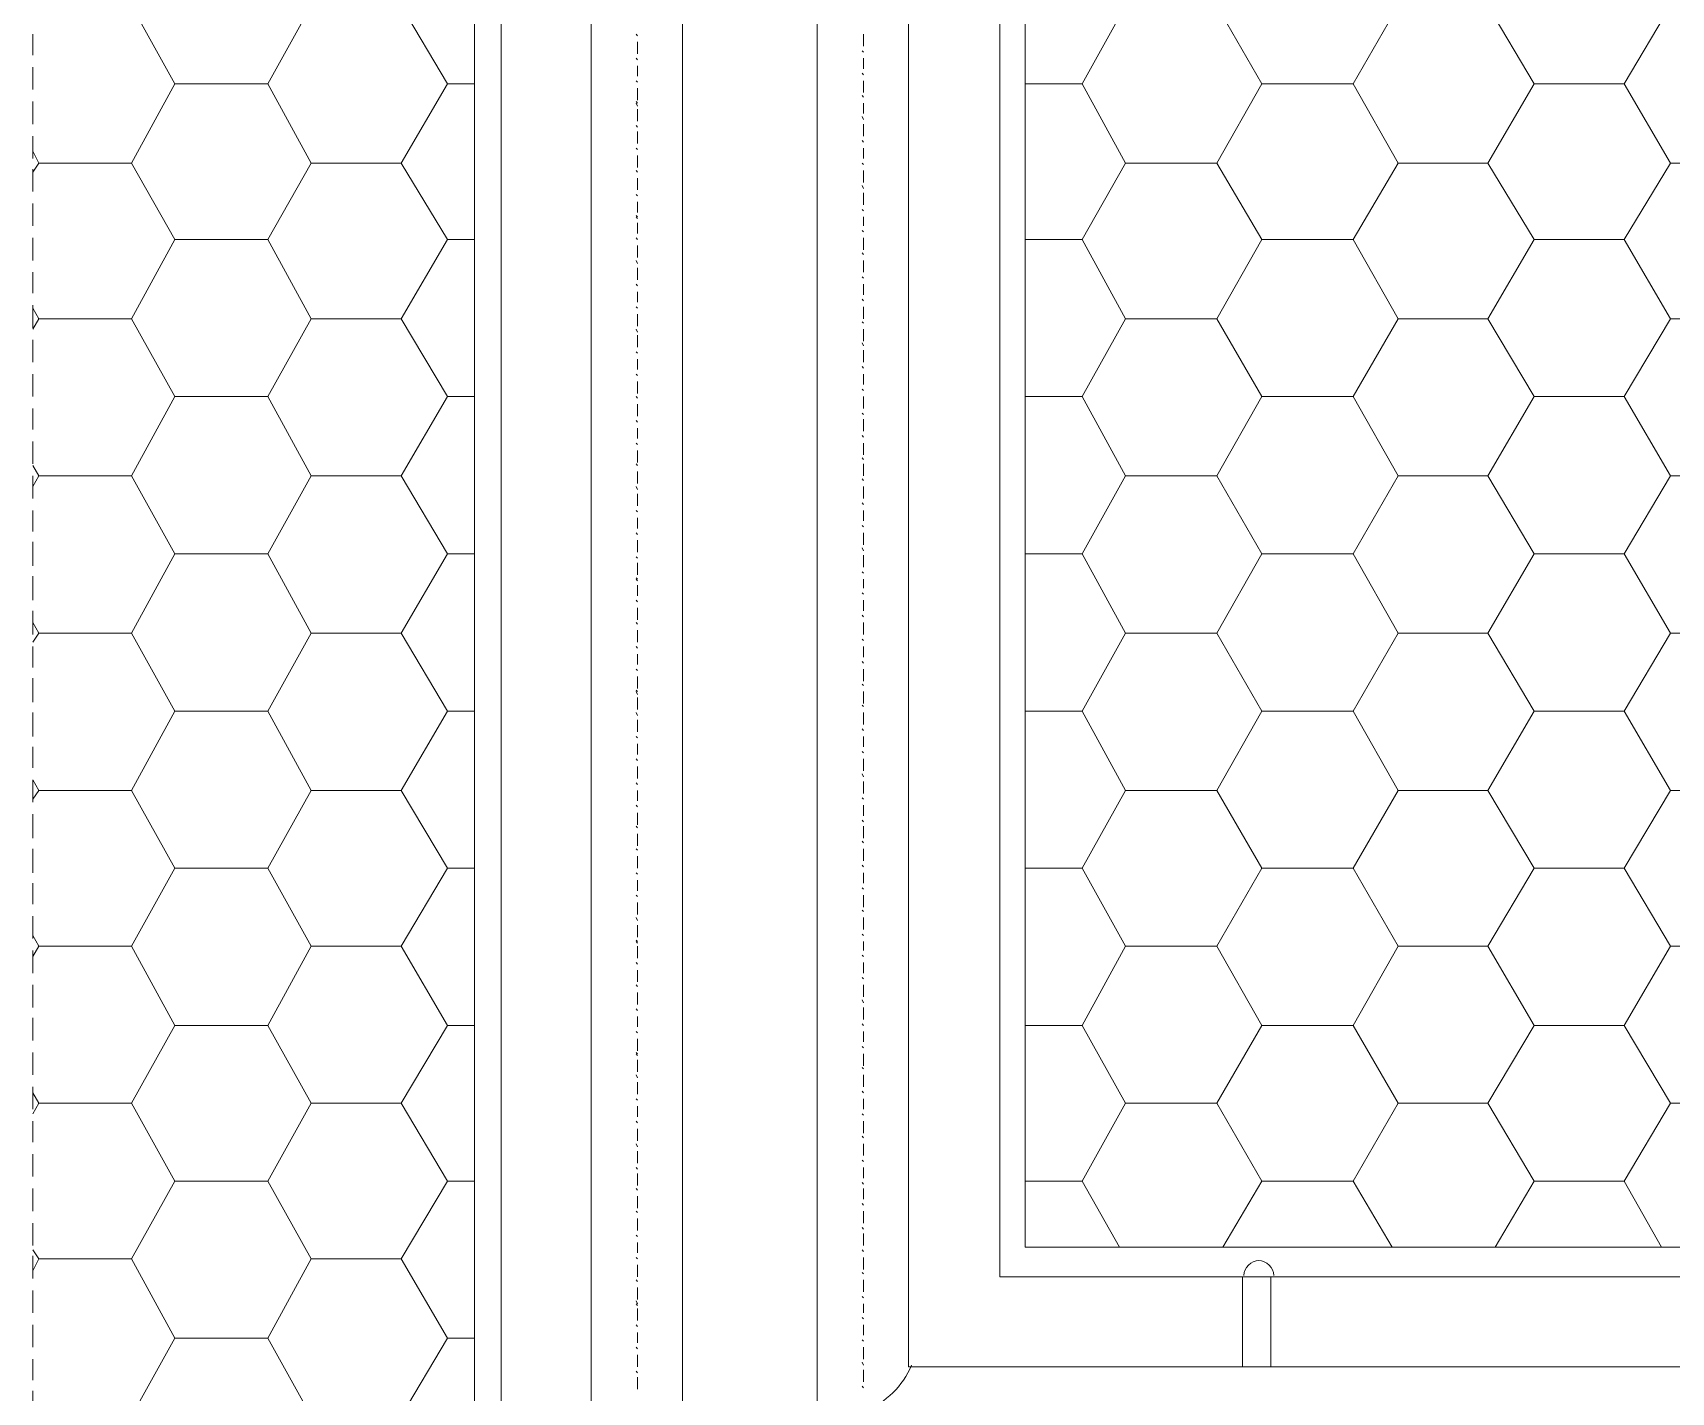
# Model space of a CAD drawing. Header units: millimetres. Extents: x 2928 to 3112, y 1220 to 1280.
# Drawn here: x 3051.756 to 3053.566, y 1265.176 to 1266.678 of the extents above; entities that cross this region are included whole.
import ezdxf

# ---------------------------------------------------------------- set-up
doc = ezdxf.new("R2010")
doc.units = ezdxf.units.MM

msp = doc.modelspace()

# ---------------------------------------------------------------- linework, layer by layer
at = {"color": 7, "linetype": 'Continuous', "lineweight": 5, "true_color": 0x000007}
for points in [[(3052.37253, 1264.15367), (3052.37253, 1268.05543), (3051.75559, 1268.05543)], [(3052.37253, 1264.15367), (3052.37253, 1268.05543), (3052.37253, 1268.05543)], [(3052.47342, 1264.15367), (3052.47342, 1268.05543), (3052.47342, 1268.05543)], [(3052.47342, 1263.95519), (3052.47342, 1268.05543), (3052.47342, 1268.05543)], [(3052.62228, 1263.23902), (3052.62228, 1268.05543), (3052.62228, 1268.05543)], [(3051.75559, 1267.95454), (3052.27329, 1267.95454), (3052.27329, 1264.25291), (3051.75559, 1264.25291)], [(3051.75559, 1267.92476), (3052.24352, 1267.92476), (3052.24352, 1264.28599), (3051.75559, 1264.28599)], [(3052.72318, 1265.20395), (3052.72318, 1267.90492), (3052.72318, 1267.90492)], [(3053.09202, 1265.20395), (3053.09202, 1265.30319), (3053.09202, 1265.30319)], [(3053.12344, 1265.30319), (3053.12344, 1265.20395), (3053.09202, 1265.20395)], [(3052.72318, 1265.20395), (3055.25378, 1265.20395), (3055.25378, 1265.20395)]]:
    msp.add_lwpolyline(points, dxfattribs=at)
for points in [[(3052.82407, 1267.80568), (3055.15454, 1267.80568), (3055.15454, 1265.30319), (3052.82407, 1265.30319)], [(3055.12477, 1265.33627), (3052.85219, 1265.33627), (3052.85219, 1267.77425), (3055.12477, 1267.77425)]]:
    msp.add_lwpolyline(points, close=True, dxfattribs=at)
at = {"color": 9, "linetype": 'Continuous', "lineweight": 13, "true_color": 0xbababa}
for points in [[(3051.91272, 1266.62142), (3051.86476, 1266.70743), (3051.86476, 1266.70743)], [(3052.01527, 1266.62142), (3052.06324, 1266.70743), (3052.06324, 1266.70743)], [(3052.21375, 1266.62142), (3052.16248, 1266.70743), (3052.16248, 1266.70743)], [(3052.91504, 1266.62142), (3052.96301, 1266.70743), (3052.96301, 1266.70743)], [(3053.11352, 1266.62142), (3053.0639, 1266.70743), (3053.0639, 1266.70743)], [(3053.21441, 1266.62142), (3053.26403, 1266.70743), (3053.26403, 1266.70743)], [(3053.41454, 1266.62142), (3053.36327, 1266.70743), (3053.36327, 1266.70743)], [(3053.51378, 1266.62142), (3053.56506, 1266.70743), (3053.56506, 1266.70743)], [(3051.86476, 1266.53376), (3051.91272, 1266.62142), (3051.91272, 1266.62142)], [(3051.91272, 1266.62142), (3052.01527, 1266.62142), (3052.01527, 1266.62142)], [(3052.06324, 1266.53376), (3052.01527, 1266.62142), (3052.01527, 1266.62142)], [(3052.16248, 1266.53376), (3052.21375, 1266.62142), (3052.21375, 1266.62142)], [(3052.21375, 1266.62142), (3052.24352, 1266.62142), (3052.24352, 1266.62142)], [(3052.85219, 1266.62142), (3052.91504, 1266.62142), (3052.91504, 1266.62142)], [(3052.96301, 1266.53376), (3052.91504, 1266.62142), (3052.91504, 1266.62142)], [(3053.0639, 1266.53376), (3053.11352, 1266.62142), (3053.11352, 1266.62142)], [(3053.11352, 1266.62142), (3053.21441, 1266.62142), (3053.21441, 1266.62142)], [(3053.26403, 1266.53376), (3053.21441, 1266.62142), (3053.21441, 1266.62142)], [(3053.36327, 1266.53376), (3053.41454, 1266.62142), (3053.41454, 1266.62142)], [(3053.41454, 1266.62142), (3053.51378, 1266.62142), (3053.51378, 1266.62142)], [(3053.56506, 1266.53376), (3053.51378, 1266.62142), (3053.51378, 1266.62142)], [(3051.76221, 1266.53376), (3051.75559, 1266.54699), (3051.75559, 1266.54699)], [(3051.75559, 1266.52384), (3051.76221, 1266.53376), (3051.76221, 1266.53376)], [(3051.76221, 1266.53376), (3051.86476, 1266.53376), (3051.86476, 1266.53376)], [(3051.91272, 1266.44941), (3051.86476, 1266.53376), (3051.86476, 1266.53376)], [(3052.01527, 1266.44941), (3052.06324, 1266.53376), (3052.06324, 1266.53376)], [(3052.06324, 1266.53376), (3052.16248, 1266.53376), (3052.16248, 1266.53376)], [(3052.21375, 1266.44941), (3052.16248, 1266.53376), (3052.16248, 1266.53376)], [(3052.91504, 1266.44941), (3052.96301, 1266.53376), (3052.96301, 1266.53376)], [(3052.96301, 1266.53376), (3053.0639, 1266.53376), (3053.0639, 1266.53376)], [(3053.11352, 1266.44941), (3053.0639, 1266.53376), (3053.0639, 1266.53376)], [(3053.21441, 1266.44941), (3053.26403, 1266.53376), (3053.26403, 1266.53376)], [(3053.26403, 1266.53376), (3053.36327, 1266.53376), (3053.36327, 1266.53376)], [(3053.41454, 1266.44941), (3053.36327, 1266.53376), (3053.36327, 1266.53376)], [(3053.51378, 1266.44941), (3053.56506, 1266.53376), (3053.56506, 1266.53376)], [(3053.56506, 1266.53376), (3053.6643, 1266.53376), (3053.6643, 1266.53376)], [(3051.86476, 1266.36175), (3051.91272, 1266.44941), (3051.91272, 1266.44941)], [(3051.91272, 1266.44941), (3052.01527, 1266.44941), (3052.01527, 1266.44941)], [(3052.06324, 1266.36175), (3052.01527, 1266.44941), (3052.01527, 1266.44941)], [(3052.16248, 1266.36175), (3052.21375, 1266.44941), (3052.21375, 1266.44941)], [(3052.21375, 1266.44941), (3052.24352, 1266.44941), (3052.24352, 1266.44941)], [(3052.85219, 1266.44941), (3052.91504, 1266.44941), (3052.91504, 1266.44941)], [(3052.96301, 1266.36175), (3052.91504, 1266.44941), (3052.91504, 1266.44941)], [(3053.0639, 1266.36175), (3053.11352, 1266.44941), (3053.11352, 1266.44941)], [(3053.11352, 1266.44941), (3053.21441, 1266.44941), (3053.21441, 1266.44941)], [(3053.26403, 1266.36175), (3053.21441, 1266.44941), (3053.21441, 1266.44941)], [(3053.36327, 1266.36175), (3053.41454, 1266.44941), (3053.41454, 1266.44941)], [(3053.41454, 1266.44941), (3053.51378, 1266.44941), (3053.51378, 1266.44941)], [(3053.56506, 1266.36175), (3053.51378, 1266.44941), (3053.51378, 1266.44941)], [(3051.76221, 1266.36175), (3051.75559, 1266.37332), (3051.75559, 1266.37332)], [(3051.75559, 1266.35017), (3051.76221, 1266.36175), (3051.76221, 1266.36175)], [(3051.76221, 1266.36175), (3051.86476, 1266.36175), (3051.86476, 1266.36175)], [(3051.91272, 1266.27574), (3051.86476, 1266.36175), (3051.86476, 1266.36175)], [(3052.01527, 1266.27574), (3052.06324, 1266.36175), (3052.06324, 1266.36175)], [(3052.06324, 1266.36175), (3052.16248, 1266.36175), (3052.16248, 1266.36175)], [(3052.21375, 1266.27574), (3052.16248, 1266.36175), (3052.16248, 1266.36175)], [(3052.91504, 1266.27574), (3052.96301, 1266.36175), (3052.96301, 1266.36175)], [(3052.96301, 1266.36175), (3053.0639, 1266.36175), (3053.0639, 1266.36175)], [(3053.11352, 1266.27574), (3053.0639, 1266.36175), (3053.0639, 1266.36175)], [(3053.21441, 1266.27574), (3053.26403, 1266.36175), (3053.26403, 1266.36175)], [(3053.26403, 1266.36175), (3053.36327, 1266.36175), (3053.36327, 1266.36175)], [(3053.41454, 1266.27574), (3053.36327, 1266.36175), (3053.36327, 1266.36175)], [(3053.51378, 1266.27574), (3053.56506, 1266.36175), (3053.56506, 1266.36175)], [(3053.56506, 1266.36175), (3053.6643, 1266.36175), (3053.6643, 1266.36175)], [(3051.86476, 1266.18808), (3051.91272, 1266.27574), (3051.91272, 1266.27574)], [(3051.91272, 1266.27574), (3052.01527, 1266.27574), (3052.01527, 1266.27574)], [(3052.06324, 1266.18808), (3052.01527, 1266.27574), (3052.01527, 1266.27574)], [(3052.16248, 1266.18808), (3052.21375, 1266.27574), (3052.21375, 1266.27574)], [(3052.21375, 1266.27574), (3052.24352, 1266.27574), (3052.24352, 1266.27574)], [(3052.85219, 1266.27574), (3052.91504, 1266.27574), (3052.91504, 1266.27574)], [(3052.96301, 1266.18808), (3052.91504, 1266.27574), (3052.91504, 1266.27574)], [(3053.0639, 1266.18808), (3053.11352, 1266.27574), (3053.11352, 1266.27574)], [(3053.11352, 1266.27574), (3053.21441, 1266.27574), (3053.21441, 1266.27574)], [(3053.26403, 1266.18808), (3053.21441, 1266.27574), (3053.21441, 1266.27574)], [(3053.36327, 1266.18808), (3053.41454, 1266.27574), (3053.41454, 1266.27574)], [(3053.41454, 1266.27574), (3053.51378, 1266.27574), (3053.51378, 1266.27574)], [(3053.56506, 1266.18808), (3053.51378, 1266.27574), (3053.51378, 1266.27574)], [(3051.76221, 1266.18808), (3051.75559, 1266.19965), (3051.75559, 1266.19965)], [(3051.75559, 1266.1765), (3051.76221, 1266.18808), (3051.76221, 1266.18808)], [(3051.76221, 1266.18808), (3051.86476, 1266.18808), (3051.86476, 1266.18808)], [(3051.91272, 1266.10207), (3051.86476, 1266.18808), (3051.86476, 1266.18808)], [(3052.01527, 1266.10207), (3052.06324, 1266.18808), (3052.06324, 1266.18808)], [(3052.06324, 1266.18808), (3052.16248, 1266.18808), (3052.16248, 1266.18808)], [(3052.21375, 1266.10207), (3052.16248, 1266.18808), (3052.16248, 1266.18808)], [(3052.91504, 1266.10207), (3052.96301, 1266.18808), (3052.96301, 1266.18808)], [(3052.96301, 1266.18808), (3053.0639, 1266.18808), (3053.0639, 1266.18808)], [(3053.11352, 1266.10207), (3053.0639, 1266.18808), (3053.0639, 1266.18808)], [(3053.21441, 1266.10207), (3053.26403, 1266.18808), (3053.26403, 1266.18808)], [(3053.26403, 1266.18808), (3053.36327, 1266.18808), (3053.36327, 1266.18808)], [(3053.41454, 1266.10207), (3053.36327, 1266.18808), (3053.36327, 1266.18808)], [(3053.51378, 1266.10207), (3053.56506, 1266.18808), (3053.56506, 1266.18808)], [(3053.56506, 1266.18808), (3053.6643, 1266.18808), (3053.6643, 1266.18808)], [(3051.86476, 1266.01441), (3051.91272, 1266.10207), (3051.91272, 1266.10207)], [(3051.91272, 1266.10207), (3052.01527, 1266.10207), (3052.01527, 1266.10207)], [(3052.06324, 1266.01441), (3052.01527, 1266.10207), (3052.01527, 1266.10207)], [(3052.16248, 1266.01441), (3052.21375, 1266.10207), (3052.21375, 1266.10207)], [(3052.21375, 1266.10207), (3052.24352, 1266.10207), (3052.24352, 1266.10207)], [(3052.85219, 1266.10207), (3052.91504, 1266.10207), (3052.91504, 1266.10207)], [(3052.96301, 1266.01441), (3052.91504, 1266.10207), (3052.91504, 1266.10207)], [(3053.0639, 1266.01441), (3053.11352, 1266.10207), (3053.11352, 1266.10207)], [(3053.11352, 1266.10207), (3053.21441, 1266.10207), (3053.21441, 1266.10207)], [(3053.26403, 1266.01441), (3053.21441, 1266.10207), (3053.21441, 1266.10207)], [(3053.36327, 1266.01441), (3053.41454, 1266.10207), (3053.41454, 1266.10207)], [(3053.41454, 1266.10207), (3053.51378, 1266.10207), (3053.51378, 1266.10207)], [(3053.56506, 1266.01441), (3053.51378, 1266.10207), (3053.51378, 1266.10207)], [(3051.76221, 1266.01441), (3051.75559, 1266.02599), (3051.75559, 1266.02599)], [(3051.75559, 1266.00448), (3051.76221, 1266.01441), (3051.76221, 1266.01441)], [(3051.76221, 1266.01441), (3051.86476, 1266.01441), (3051.86476, 1266.01441)], [(3051.91272, 1265.9284), (3051.86476, 1266.01441), (3051.86476, 1266.01441)], [(3052.01527, 1265.9284), (3052.06324, 1266.01441), (3052.06324, 1266.01441)], [(3052.06324, 1266.01441), (3052.16248, 1266.01441), (3052.16248, 1266.01441)], [(3052.21375, 1265.9284), (3052.16248, 1266.01441), (3052.16248, 1266.01441)], [(3052.91504, 1265.9284), (3052.96301, 1266.01441), (3052.96301, 1266.01441)], [(3052.96301, 1266.01441), (3053.0639, 1266.01441), (3053.0639, 1266.01441)], [(3053.11352, 1265.9284), (3053.0639, 1266.01441), (3053.0639, 1266.01441)], [(3053.21441, 1265.9284), (3053.26403, 1266.01441), (3053.26403, 1266.01441)], [(3053.26403, 1266.01441), (3053.36327, 1266.01441), (3053.36327, 1266.01441)], [(3053.41454, 1265.9284), (3053.36327, 1266.01441), (3053.36327, 1266.01441)], [(3053.51378, 1265.9284), (3053.56506, 1266.01441), (3053.56506, 1266.01441)], [(3053.56506, 1266.01441), (3053.6643, 1266.01441), (3053.6643, 1266.01441)], [(3051.86476, 1265.84074), (3051.91272, 1265.9284), (3051.91272, 1265.9284)], [(3051.91272, 1265.9284), (3052.01527, 1265.9284), (3052.01527, 1265.9284)], [(3052.06324, 1265.84074), (3052.01527, 1265.9284), (3052.01527, 1265.9284)], [(3052.16248, 1265.84074), (3052.21375, 1265.9284), (3052.21375, 1265.9284)], [(3052.21375, 1265.9284), (3052.24352, 1265.9284), (3052.24352, 1265.9284)], [(3052.85219, 1265.9284), (3052.91504, 1265.9284), (3052.91504, 1265.9284)], [(3052.96301, 1265.84074), (3052.91504, 1265.9284), (3052.91504, 1265.9284)], [(3053.0639, 1265.84074), (3053.11352, 1265.9284), (3053.11352, 1265.9284)], [(3053.11352, 1265.9284), (3053.21441, 1265.9284), (3053.21441, 1265.9284)], [(3053.26403, 1265.84074), (3053.21441, 1265.9284), (3053.21441, 1265.9284)], [(3053.36327, 1265.84074), (3053.41454, 1265.9284), (3053.41454, 1265.9284)], [(3053.41454, 1265.9284), (3053.51378, 1265.9284), (3053.51378, 1265.9284)], [(3053.56506, 1265.84074), (3053.51378, 1265.9284), (3053.51378, 1265.9284)], [(3051.76221, 1265.84074), (3051.75559, 1265.85232), (3051.75559, 1265.85232)], [(3051.75559, 1265.83082), (3051.76221, 1265.84074), (3051.76221, 1265.84074)], [(3051.76221, 1265.84074), (3051.86476, 1265.84074), (3051.86476, 1265.84074)], [(3051.91272, 1265.75473), (3051.86476, 1265.84074), (3051.86476, 1265.84074)], [(3052.01527, 1265.75473), (3052.06324, 1265.84074), (3052.06324, 1265.84074)], [(3052.06324, 1265.84074), (3052.16248, 1265.84074), (3052.16248, 1265.84074)], [(3052.21375, 1265.75473), (3052.16248, 1265.84074), (3052.16248, 1265.84074)], [(3052.91504, 1265.75473), (3052.96301, 1265.84074), (3052.96301, 1265.84074)], [(3052.96301, 1265.84074), (3053.0639, 1265.84074), (3053.0639, 1265.84074)], [(3053.11352, 1265.75473), (3053.0639, 1265.84074), (3053.0639, 1265.84074)], [(3053.21441, 1265.75473), (3053.26403, 1265.84074), (3053.26403, 1265.84074)], [(3053.26403, 1265.84074), (3053.36327, 1265.84074), (3053.36327, 1265.84074)], [(3053.41454, 1265.75473), (3053.36327, 1265.84074), (3053.36327, 1265.84074)], [(3053.51378, 1265.75473), (3053.56506, 1265.84074), (3053.56506, 1265.84074)], [(3053.56506, 1265.84074), (3053.6643, 1265.84074), (3053.6643, 1265.84074)], [(3051.86476, 1265.66872), (3051.91272, 1265.75473), (3051.91272, 1265.75473)], [(3051.91272, 1265.75473), (3052.01527, 1265.75473), (3052.01527, 1265.75473)], [(3052.06324, 1265.66872), (3052.01527, 1265.75473), (3052.01527, 1265.75473)], [(3052.16248, 1265.66872), (3052.21375, 1265.75473), (3052.21375, 1265.75473)], [(3052.21375, 1265.75473), (3052.24352, 1265.75473), (3052.24352, 1265.75473)], [(3052.85219, 1265.75473), (3052.91504, 1265.75473), (3052.91504, 1265.75473)], [(3052.96301, 1265.66872), (3052.91504, 1265.75473), (3052.91504, 1265.75473)], [(3053.0639, 1265.66872), (3053.11352, 1265.75473), (3053.11352, 1265.75473)], [(3053.11352, 1265.75473), (3053.21441, 1265.75473), (3053.21441, 1265.75473)], [(3053.26403, 1265.66872), (3053.21441, 1265.75473), (3053.21441, 1265.75473)], [(3053.36327, 1265.66872), (3053.41454, 1265.75473), (3053.41454, 1265.75473)], [(3053.41454, 1265.75473), (3053.51378, 1265.75473), (3053.51378, 1265.75473)], [(3053.56506, 1265.66872), (3053.51378, 1265.75473), (3053.51378, 1265.75473)], [(3051.76221, 1265.66872), (3051.75559, 1265.6803), (3051.75559, 1265.6803)], [(3051.75559, 1265.65715), (3051.76221, 1265.66872), (3051.76221, 1265.66872)], [(3051.76221, 1265.66872), (3051.86476, 1265.66872), (3051.86476, 1265.66872)], [(3051.91272, 1265.58106), (3051.86476, 1265.66872), (3051.86476, 1265.66872)], [(3052.01527, 1265.58106), (3052.06324, 1265.66872), (3052.06324, 1265.66872)], [(3052.06324, 1265.66872), (3052.16248, 1265.66872), (3052.16248, 1265.66872)], [(3052.21375, 1265.58106), (3052.16248, 1265.66872), (3052.16248, 1265.66872)], [(3052.91504, 1265.58106), (3052.96301, 1265.66872), (3052.96301, 1265.66872)], [(3052.96301, 1265.66872), (3053.0639, 1265.66872), (3053.0639, 1265.66872)], [(3053.11352, 1265.58106), (3053.0639, 1265.66872), (3053.0639, 1265.66872)], [(3053.21441, 1265.58106), (3053.26403, 1265.66872), (3053.26403, 1265.66872)], [(3053.26403, 1265.66872), (3053.36327, 1265.66872), (3053.36327, 1265.66872)], [(3053.41454, 1265.58106), (3053.36327, 1265.66872), (3053.36327, 1265.66872)], [(3053.51378, 1265.58106), (3053.56506, 1265.66872), (3053.56506, 1265.66872)], [(3053.56506, 1265.66872), (3053.6643, 1265.66872), (3053.6643, 1265.66872)], [(3051.86476, 1265.49506), (3051.91272, 1265.58106), (3051.91272, 1265.58106)], [(3051.91272, 1265.58106), (3052.01527, 1265.58106), (3052.01527, 1265.58106)], [(3052.06324, 1265.49506), (3052.01527, 1265.58106), (3052.01527, 1265.58106)], [(3052.16248, 1265.49506), (3052.21375, 1265.58106), (3052.21375, 1265.58106)], [(3052.21375, 1265.58106), (3052.24352, 1265.58106), (3052.24352, 1265.58106)], [(3052.85219, 1265.58106), (3052.91504, 1265.58106), (3052.91504, 1265.58106)], [(3052.96301, 1265.49506), (3052.91504, 1265.58106), (3052.91504, 1265.58106)], [(3053.0639, 1265.49506), (3053.11352, 1265.58106), (3053.11352, 1265.58106)], [(3053.11352, 1265.58106), (3053.21441, 1265.58106), (3053.21441, 1265.58106)], [(3053.26403, 1265.49506), (3053.21441, 1265.58106), (3053.21441, 1265.58106)], [(3053.36327, 1265.49506), (3053.41454, 1265.58106), (3053.41454, 1265.58106)], [(3053.41454, 1265.58106), (3053.51378, 1265.58106), (3053.51378, 1265.58106)], [(3053.56506, 1265.49506), (3053.51378, 1265.58106), (3053.51378, 1265.58106)], [(3051.76221, 1265.49506), (3051.75559, 1265.50663), (3051.75559, 1265.50663)], [(3051.75559, 1265.48348), (3051.76221, 1265.49506), (3051.76221, 1265.49506)], [(3051.76221, 1265.49506), (3051.86476, 1265.49506), (3051.86476, 1265.49506)], [(3051.91272, 1265.40905), (3051.86476, 1265.49506), (3051.86476, 1265.49506)], [(3052.01527, 1265.40905), (3052.06324, 1265.49506), (3052.06324, 1265.49506)], [(3052.06324, 1265.49506), (3052.16248, 1265.49506), (3052.16248, 1265.49506)], [(3052.21375, 1265.40905), (3052.16248, 1265.49506), (3052.16248, 1265.49506)], [(3052.91504, 1265.40905), (3052.96301, 1265.49506), (3052.96301, 1265.49506)], [(3052.96301, 1265.49506), (3053.0639, 1265.49506), (3053.0639, 1265.49506)], [(3053.11352, 1265.40905), (3053.0639, 1265.49506), (3053.0639, 1265.49506)], [(3053.21441, 1265.40905), (3053.26403, 1265.49506), (3053.26403, 1265.49506)], [(3053.26403, 1265.49506), (3053.36327, 1265.49506), (3053.36327, 1265.49506)], [(3053.41454, 1265.40905), (3053.36327, 1265.49506), (3053.36327, 1265.49506)], [(3053.51378, 1265.40905), (3053.56506, 1265.49506), (3053.56506, 1265.49506)], [(3053.56506, 1265.49506), (3053.6643, 1265.49506), (3053.6643, 1265.49506)], [(3051.86476, 1265.32304), (3051.91272, 1265.40905), (3051.91272, 1265.40905)], [(3051.91272, 1265.40905), (3052.01527, 1265.40905), (3052.01527, 1265.40905)], [(3052.06324, 1265.32304), (3052.01527, 1265.40905), (3052.01527, 1265.40905)], [(3052.16248, 1265.32304), (3052.21375, 1265.40905), (3052.21375, 1265.40905)], [(3052.21375, 1265.40905), (3052.24352, 1265.40905), (3052.24352, 1265.40905)], [(3052.85219, 1265.40905), (3052.91504, 1265.40905), (3052.91504, 1265.40905)], [(3052.95639, 1265.33627), (3052.91504, 1265.40905), (3052.91504, 1265.40905)], [(3053.07051, 1265.33627), (3053.11352, 1265.40905), (3053.11352, 1265.40905)], [(3053.11352, 1265.40905), (3053.21441, 1265.40905), (3053.21441, 1265.40905)], [(3053.25742, 1265.33627), (3053.21441, 1265.40905), (3053.21441, 1265.40905)], [(3053.37154, 1265.33627), (3053.41454, 1265.40905), (3053.41454, 1265.40905)], [(3053.41454, 1265.40905), (3053.51378, 1265.40905), (3053.51378, 1265.40905)], [(3053.55513, 1265.33627), (3053.51378, 1265.40905), (3053.51378, 1265.40905)], [(3051.76221, 1265.32304), (3051.75559, 1265.33297), (3051.75559, 1265.33297)], [(3051.75559, 1265.30981), (3051.76221, 1265.32304), (3051.76221, 1265.32304)], [(3051.76221, 1265.32304), (3051.86476, 1265.32304), (3051.86476, 1265.32304)], [(3051.91272, 1265.23538), (3051.86476, 1265.32304), (3051.86476, 1265.32304)], [(3052.01527, 1265.23538), (3052.06324, 1265.32304), (3052.06324, 1265.32304)], [(3052.06324, 1265.32304), (3052.16248, 1265.32304), (3052.16248, 1265.32304)], [(3052.21375, 1265.23538), (3052.16248, 1265.32304), (3052.16248, 1265.32304)], [(3051.86476, 1265.14937), (3051.91272, 1265.23538), (3051.91272, 1265.23538)], [(3051.91272, 1265.23538), (3052.01527, 1265.23538), (3052.01527, 1265.23538)], [(3052.06324, 1265.14937), (3052.01527, 1265.23538), (3052.01527, 1265.23538)], [(3052.16248, 1265.14937), (3052.21375, 1265.23538), (3052.21375, 1265.23538)], [(3052.21375, 1265.23538), (3052.24352, 1265.23538), (3052.24352, 1265.23538)]]:
    msp.add_lwpolyline(points, dxfattribs=at)
at = {"color": 252, "linetype": 'Continuous', "lineweight": 13, "true_color": 0x989898}
for points in [[(3051.75559, 1266.676), (3051.75559, 1266.65285), (3051.75559, 1266.65285)], [(3052.42381, 1266.67435), (3052.42215, 1266.676), (3052.42215, 1266.676)], [(3052.42381, 1266.67435), (3052.42215, 1266.676), (3052.42215, 1266.676)], [(3052.42381, 1266.6545), (3052.42381, 1266.66773), (3052.42381, 1266.66773)], [(3052.42381, 1266.6545), (3052.42381, 1266.66773), (3052.42381, 1266.66773)], [(3052.67356, 1266.66277), (3052.67356, 1266.676), (3052.67356, 1266.676)], [(3052.42381, 1266.64789), (3052.42215, 1266.64954), (3052.42215, 1266.64954)], [(3052.42381, 1266.64789), (3052.42215, 1266.64954), (3052.42215, 1266.64954)], [(3052.67356, 1266.65616), (3052.6719, 1266.65781), (3052.6719, 1266.65781)], [(3052.67356, 1266.63796), (3052.67356, 1266.64954), (3052.67356, 1266.64954)], [(3051.75559, 1266.63962), (3051.75559, 1266.61481), (3051.75559, 1266.61481)], [(3052.42381, 1266.62308), (3052.42215, 1266.62473), (3052.42215, 1266.62473)], [(3052.42381, 1266.62308), (3052.42215, 1266.62473), (3052.42215, 1266.62473)], [(3052.42381, 1266.62969), (3052.42381, 1266.64127), (3052.42381, 1266.64127)], [(3052.42381, 1266.62969), (3052.42381, 1266.64127), (3052.42381, 1266.64127)], [(3052.67356, 1266.63135), (3052.6719, 1266.633), (3052.6719, 1266.633)], [(3052.67356, 1266.6115), (3052.67356, 1266.62473), (3052.67356, 1266.62473)], [(3052.42381, 1266.60323), (3052.42381, 1266.61646), (3052.42381, 1266.61646)], [(3052.42381, 1266.60654), (3052.42381, 1266.61646), (3052.42381, 1266.61646)], [(3052.67356, 1266.60654), (3052.6719, 1266.60819), (3052.6719, 1266.60819)], [(3051.75559, 1266.60157), (3051.75559, 1266.57676), (3051.75559, 1266.57676)], [(3052.42381, 1266.59992), (3052.42215, 1266.60157), (3052.42215, 1266.60157)], [(3052.42381, 1266.59661), (3052.42215, 1266.59992), (3052.42215, 1266.59992)], [(3052.42381, 1266.58007), (3052.42381, 1266.5933), (3052.42381, 1266.5933)], [(3052.42381, 1266.58007), (3052.42381, 1266.5933), (3052.42381, 1266.5933)], [(3052.67356, 1266.58834), (3052.67356, 1266.59992), (3052.67356, 1266.59992)], [(3052.42381, 1266.57346), (3052.42215, 1266.57511), (3052.42215, 1266.57511)], [(3052.42381, 1266.57346), (3052.42215, 1266.57511), (3052.42215, 1266.57511)], [(3052.67356, 1266.58173), (3052.6719, 1266.58503), (3052.6719, 1266.58503)], [(3052.67356, 1266.56353), (3052.67356, 1266.57676), (3052.67356, 1266.57676)], [(3051.75559, 1266.56353), (3051.75559, 1266.53872), (3051.75559, 1266.53872)], [(3052.42381, 1266.55526), (3052.42381, 1266.56849), (3052.42381, 1266.56849)], [(3052.42381, 1266.55526), (3052.42381, 1266.56849), (3052.42381, 1266.56849)], [(3052.67356, 1266.55692), (3052.6719, 1266.55857), (3052.6719, 1266.55857)], [(3052.42381, 1266.54865), (3052.42215, 1266.5503), (3052.42215, 1266.5503)], [(3052.42381, 1266.54865), (3052.42215, 1266.5503), (3052.42215, 1266.5503)], [(3052.42381, 1266.5288), (3052.42381, 1266.54203), (3052.42381, 1266.54203)], [(3052.42381, 1266.5288), (3052.42381, 1266.54203), (3052.42381, 1266.54203)], [(3052.67356, 1266.53211), (3052.6719, 1266.53376), (3052.6719, 1266.53376)], [(3052.67356, 1266.53872), (3052.67356, 1266.5503), (3052.67356, 1266.5503)], [(3051.75559, 1266.52714), (3051.75559, 1266.50233), (3051.75559, 1266.50233)], [(3052.42381, 1266.52384), (3052.42215, 1266.52549), (3052.42215, 1266.52549)], [(3052.42381, 1266.52384), (3052.42215, 1266.52549), (3052.42215, 1266.52549)], [(3052.42381, 1266.50399), (3052.42381, 1266.51722), (3052.42381, 1266.51722)], [(3052.42381, 1266.50399), (3052.42381, 1266.51722), (3052.42381, 1266.51722)], [(3052.67356, 1266.51226), (3052.67356, 1266.52549), (3052.67356, 1266.52549)], [(3052.42381, 1266.49737), (3052.42215, 1266.49903), (3052.42215, 1266.49903)], [(3052.42381, 1266.49737), (3052.42215, 1266.49903), (3052.42215, 1266.49903)], [(3052.67356, 1266.50564), (3052.6719, 1266.50895), (3052.6719, 1266.50895)], [(3052.67356, 1266.48745), (3052.67356, 1266.50068), (3052.67356, 1266.50068)], [(3051.75559, 1266.4891), (3051.75559, 1266.46429), (3051.75559, 1266.46429)], [(3052.42381, 1266.47918), (3052.42381, 1266.49076), (3052.42381, 1266.49076)], [(3052.42381, 1266.48083), (3052.42381, 1266.49076), (3052.42381, 1266.49076)], [(3052.67356, 1266.48083), (3052.6719, 1266.48249), (3052.6719, 1266.48249)], [(3052.42381, 1266.47422), (3052.42215, 1266.47587), (3052.42215, 1266.47587)], [(3052.42381, 1266.47256), (3052.42215, 1266.47422), (3052.42215, 1266.47422)], [(3052.42381, 1266.45602), (3052.42381, 1266.4676), (3052.42381, 1266.4676)], [(3052.42381, 1266.45602), (3052.42381, 1266.46595), (3052.42381, 1266.46595)], [(3052.67356, 1266.46429), (3052.67356, 1266.47422), (3052.67356, 1266.47422)], [(3051.75559, 1266.45106), (3051.75559, 1266.42625), (3051.75559, 1266.42625)], [(3052.42381, 1266.44941), (3052.42215, 1266.45106), (3052.42215, 1266.45106)], [(3052.42381, 1266.44941), (3052.42215, 1266.45106), (3052.42215, 1266.45106)], [(3052.67356, 1266.45768), (3052.6719, 1266.45933), (3052.6719, 1266.45933)], [(3052.67356, 1266.43783), (3052.67356, 1266.45106), (3052.67356, 1266.45106)], [(3052.42381, 1266.42294), (3052.42215, 1266.42625), (3052.42215, 1266.42625)], [(3052.42381, 1266.42294), (3052.42215, 1266.42625), (3052.42215, 1266.42625)], [(3052.42381, 1266.42956), (3052.42381, 1266.44279), (3052.42381, 1266.44279)], [(3052.42381, 1266.42956), (3052.42381, 1266.44279), (3052.42381, 1266.44279)], [(3052.67356, 1266.43287), (3052.6719, 1266.43452), (3052.6719, 1266.43452)], [(3052.67356, 1266.41302), (3052.67356, 1266.42625), (3052.67356, 1266.42625)], [(3051.75559, 1266.41302), (3051.75559, 1266.38986), (3051.75559, 1266.38986)], [(3052.42381, 1266.40475), (3052.42381, 1266.41798), (3052.42381, 1266.41798)], [(3052.42381, 1266.40475), (3052.42381, 1266.41798), (3052.42381, 1266.41798)], [(3052.67356, 1266.4064), (3052.6719, 1266.40806), (3052.6719, 1266.40806)], [(3052.42381, 1266.39813), (3052.42215, 1266.39979), (3052.42215, 1266.39979)], [(3052.42381, 1266.39813), (3052.42215, 1266.39979), (3052.42215, 1266.39979)], [(3052.42381, 1266.37994), (3052.42381, 1266.39152), (3052.42381, 1266.39152)], [(3052.42381, 1266.37994), (3052.42381, 1266.39152), (3052.42381, 1266.39152)], [(3052.67356, 1266.38821), (3052.67356, 1266.39979), (3052.67356, 1266.39979)], [(3051.75559, 1266.37663), (3051.75559, 1266.35182), (3051.75559, 1266.35182)], [(3052.42381, 1266.37332), (3052.42215, 1266.37498), (3052.42215, 1266.37498)], [(3052.42381, 1266.37332), (3052.42215, 1266.37498), (3052.42215, 1266.37498)], [(3052.67356, 1266.38159), (3052.6719, 1266.38325), (3052.6719, 1266.38325)], [(3052.67356, 1266.36175), (3052.67356, 1266.37498), (3052.67356, 1266.37498)], [(3052.42381, 1266.35348), (3052.42381, 1266.36671), (3052.42381, 1266.36671)], [(3052.42381, 1266.35348), (3052.42381, 1266.36671), (3052.42381, 1266.36671)], [(3052.67356, 1266.35678), (3052.6719, 1266.35844), (3052.6719, 1266.35844)], [(3051.75559, 1266.33859), (3051.75559, 1266.31378), (3051.75559, 1266.31378)], [(3052.42381, 1266.34686), (3052.42215, 1266.35017), (3052.42215, 1266.35017)], [(3052.42381, 1266.34686), (3052.42215, 1266.35017), (3052.42215, 1266.35017)], [(3052.42381, 1266.33032), (3052.42381, 1266.34355), (3052.42381, 1266.34355)], [(3052.42381, 1266.33032), (3052.42381, 1266.3419), (3052.42381, 1266.3419)], [(3052.67356, 1266.33197), (3052.6719, 1266.33528), (3052.6719, 1266.33528)], [(3052.67356, 1266.33694), (3052.67356, 1266.35017), (3052.67356, 1266.35017)], [(3052.42381, 1266.3237), (3052.42215, 1266.32536), (3052.42215, 1266.32536)], [(3052.42381, 1266.3237), (3052.42215, 1266.32536), (3052.42215, 1266.32536)], [(3052.42381, 1266.30551), (3052.42381, 1266.31709), (3052.42381, 1266.31709)], [(3052.42381, 1266.30551), (3052.42381, 1266.31709), (3052.42381, 1266.31709)], [(3052.67356, 1266.31378), (3052.67356, 1266.32701), (3052.67356, 1266.32701)], [(3051.75559, 1266.30055), (3051.75559, 1266.27574), (3051.75559, 1266.27574)], [(3052.42381, 1266.29889), (3052.42215, 1266.30055), (3052.42215, 1266.30055)], [(3052.42381, 1266.29889), (3052.42215, 1266.30055), (3052.42215, 1266.30055)], [(3052.67356, 1266.30716), (3052.6719, 1266.30882), (3052.6719, 1266.30882)], [(3052.67356, 1266.28897), (3052.67356, 1266.30055), (3052.67356, 1266.30055)], [(3052.42381, 1266.27905), (3052.42381, 1266.29228), (3052.42381, 1266.29228)], [(3052.42381, 1266.27905), (3052.42381, 1266.29228), (3052.42381, 1266.29228)], [(3052.67356, 1266.28235), (3052.6719, 1266.28401), (3052.6719, 1266.28401)], [(3051.75559, 1266.26251), (3051.75559, 1266.23935), (3051.75559, 1266.23935)], [(3052.42381, 1266.27408), (3052.42215, 1266.27574), (3052.42215, 1266.27574)], [(3052.42381, 1266.27408), (3052.42215, 1266.27574), (3052.42215, 1266.27574)], [(3052.42381, 1266.25424), (3052.42381, 1266.26747), (3052.42381, 1266.26747)], [(3052.42381, 1266.25424), (3052.42381, 1266.26747), (3052.42381, 1266.26747)], [(3052.67356, 1266.26251), (3052.67356, 1266.27574), (3052.67356, 1266.27574)], [(3052.42381, 1266.24762), (3052.42215, 1266.24927), (3052.42215, 1266.24927)], [(3052.42381, 1266.24762), (3052.42215, 1266.24927), (3052.42215, 1266.24927)], [(3052.67356, 1266.25589), (3052.6719, 1266.25754), (3052.6719, 1266.25754)], [(3052.67356, 1266.2377), (3052.67356, 1266.25093), (3052.67356, 1266.25093)], [(3051.75559, 1266.22612), (3051.75559, 1266.20131), (3051.75559, 1266.20131)], [(3052.42381, 1266.22943), (3052.42381, 1266.241), (3052.42381, 1266.241)], [(3052.42381, 1266.22943), (3052.42381, 1266.241), (3052.42381, 1266.241)], [(3052.67356, 1266.23108), (3052.6719, 1266.23273), (3052.6719, 1266.23273)], [(3052.42381, 1266.22281), (3052.42215, 1266.22446), (3052.42215, 1266.22446)], [(3052.42381, 1266.22281), (3052.42215, 1266.22446), (3052.42215, 1266.22446)], [(3052.42381, 1266.20296), (3052.42381, 1266.21619), (3052.42381, 1266.21619)], [(3052.42381, 1266.20627), (3052.42381, 1266.21619), (3052.42381, 1266.21619)], [(3052.67356, 1266.20627), (3052.6719, 1266.20792), (3052.6719, 1266.20792)], [(3052.67356, 1266.21123), (3052.67356, 1266.22446), (3052.67356, 1266.22446)], [(3052.42381, 1266.19965), (3052.42215, 1266.20131), (3052.42215, 1266.20131)], [(3052.42381, 1266.19965), (3052.42215, 1266.20131), (3052.42215, 1266.20131)], [(3052.42381, 1266.17981), (3052.42381, 1266.19304), (3052.42381, 1266.19304)], [(3052.42381, 1266.17981), (3052.42381, 1266.19304), (3052.42381, 1266.19304)], [(3052.67356, 1266.18808), (3052.67356, 1266.20131), (3052.67356, 1266.20131)], [(3051.75559, 1266.18808), (3051.75559, 1266.16327), (3051.75559, 1266.16327)], [(3052.42381, 1266.17319), (3052.42215, 1266.1765), (3052.42215, 1266.1765)], [(3052.42381, 1266.17319), (3052.42215, 1266.1765), (3052.42215, 1266.1765)], [(3052.67356, 1266.18312), (3052.6719, 1266.18477), (3052.6719, 1266.18477)], [(3052.67356, 1266.16327), (3052.67356, 1266.1765), (3052.67356, 1266.1765)], [(3052.42381, 1266.155), (3052.42381, 1266.16823), (3052.42381, 1266.16823)], [(3052.42381, 1266.155), (3052.42381, 1266.16823), (3052.42381, 1266.16823)], [(3052.67356, 1266.15665), (3052.6719, 1266.15831), (3052.6719, 1266.15831)], [(3051.75559, 1266.15004), (3051.75559, 1266.12688), (3051.75559, 1266.12688)], [(3052.42381, 1266.14838), (3052.42215, 1266.15004), (3052.42215, 1266.15004)], [(3052.42381, 1266.14838), (3052.42215, 1266.15004), (3052.42215, 1266.15004)], [(3052.42381, 1266.13019), (3052.42381, 1266.14177), (3052.42381, 1266.14177)], [(3052.42381, 1266.13019), (3052.42381, 1266.14177), (3052.42381, 1266.14177)], [(3052.67356, 1266.13846), (3052.67356, 1266.15004), (3052.67356, 1266.15004)], [(3052.42381, 1266.12357), (3052.42215, 1266.12523), (3052.42215, 1266.12523)], [(3052.42381, 1266.12357), (3052.42215, 1266.12523), (3052.42215, 1266.12523)], [(3052.67356, 1266.13184), (3052.6719, 1266.1335), (3052.6719, 1266.1335)], [(3052.67356, 1266.11199), (3052.67356, 1266.12523), (3052.67356, 1266.12523)], [(3051.75559, 1266.1153), (3051.75559, 1266.08884), (3051.75559, 1266.08884)], [(3052.42381, 1266.10372), (3052.42381, 1266.11696), (3052.42381, 1266.11696)], [(3052.42381, 1266.10372), (3052.42381, 1266.11696), (3052.42381, 1266.11696)], [(3052.67356, 1266.10538), (3052.6719, 1266.10869), (3052.6719, 1266.10869)], [(3052.67356, 1266.08718), (3052.67356, 1266.10042), (3052.67356, 1266.10042)], [(3052.42381, 1266.09711), (3052.42215, 1266.09876), (3052.42215, 1266.09876)], [(3052.42381, 1266.09711), (3052.42215, 1266.09876), (3052.42215, 1266.09876)], [(3052.42381, 1266.07891), (3052.42381, 1266.09215), (3052.42381, 1266.09215)], [(3052.42381, 1266.08057), (3052.42381, 1266.09215), (3052.42381, 1266.09215)], [(3052.67356, 1266.08057), (3052.6719, 1266.08222), (3052.6719, 1266.08222)], [(3051.75559, 1266.07726), (3051.75559, 1266.0508), (3051.75559, 1266.0508)], [(3052.42381, 1266.07395), (3052.42215, 1266.07561), (3052.42215, 1266.07561)], [(3052.42381, 1266.0723), (3052.42215, 1266.07395), (3052.42215, 1266.07395)], [(3052.42381, 1266.05576), (3052.42381, 1266.06734), (3052.42381, 1266.06734)], [(3052.42381, 1266.05576), (3052.42381, 1266.06568), (3052.42381, 1266.06568)], [(3052.67356, 1266.06403), (3052.67356, 1266.07395), (3052.67356, 1266.07395)], [(3052.42381, 1266.04914), (3052.42215, 1266.0508), (3052.42215, 1266.0508)], [(3052.42381, 1266.04914), (3052.42215, 1266.0508), (3052.42215, 1266.0508)], [(3052.67356, 1266.05741), (3052.6719, 1266.05907), (3052.6719, 1266.05907)], [(3052.67356, 1266.03922), (3052.67356, 1266.0508), (3052.67356, 1266.0508)], [(3051.75559, 1266.03922), (3051.75559, 1266.01275), (3051.75559, 1266.01275)], [(3052.42381, 1266.02929), (3052.42381, 1266.04253), (3052.42381, 1266.04253)], [(3052.42381, 1266.02929), (3052.42381, 1266.04253), (3052.42381, 1266.04253)], [(3052.67356, 1266.0326), (3052.6719, 1266.03426), (3052.6719, 1266.03426)], [(3052.42381, 1266.02433), (3052.42215, 1266.02599), (3052.42215, 1266.02599)], [(3052.42381, 1266.02433), (3052.42215, 1266.02599), (3052.42215, 1266.02599)], [(3052.42381, 1266.00448), (3052.42381, 1266.01772), (3052.42381, 1266.01772)], [(3052.42381, 1266.00448), (3052.42381, 1266.01772), (3052.42381, 1266.01772)], [(3052.67356, 1266.01275), (3052.67356, 1266.02599), (3052.67356, 1266.02599)], [(3051.75559, 1265.99952), (3051.75559, 1265.97637), (3051.75559, 1265.97637)], [(3052.42381, 1265.99787), (3052.42215, 1265.99952), (3052.42215, 1265.99952)], [(3052.42381, 1265.99787), (3052.42215, 1265.99952), (3052.42215, 1265.99952)], [(3052.42381, 1265.97967), (3052.42381, 1265.99125), (3052.42381, 1265.99125)], [(3052.42381, 1265.97967), (3052.42381, 1265.99125), (3052.42381, 1265.99125)], [(3052.67356, 1266.00614), (3052.6719, 1266.00779), (3052.6719, 1266.00779)], [(3052.67356, 1265.98794), (3052.67356, 1265.99952), (3052.67356, 1265.99952)], [(3052.42381, 1265.97306), (3052.42215, 1265.97471), (3052.42215, 1265.97471)], [(3052.42381, 1265.97306), (3052.42215, 1265.97471), (3052.42215, 1265.97471)], [(3052.67356, 1265.98133), (3052.6719, 1265.98298), (3052.6719, 1265.98298)], [(3052.67356, 1265.96148), (3052.67356, 1265.97471), (3052.67356, 1265.97471)], [(3051.75559, 1265.96479), (3051.75559, 1265.93832), (3051.75559, 1265.93832)], [(3052.42381, 1265.95321), (3052.42381, 1265.96644), (3052.42381, 1265.96644)], [(3052.42381, 1265.95321), (3052.42381, 1265.96644), (3052.42381, 1265.96644)], [(3052.67356, 1265.95652), (3052.6719, 1265.95817), (3052.6719, 1265.95817)], [(3052.42381, 1265.9499), (3052.42215, 1265.95156), (3052.42215, 1265.95156)], [(3052.42381, 1265.94659), (3052.42215, 1265.9499), (3052.42215, 1265.9499)], [(3052.42381, 1265.93005), (3052.42381, 1265.94329), (3052.42381, 1265.94329)], [(3052.42381, 1265.93005), (3052.42381, 1265.94163), (3052.42381, 1265.94163)], [(3052.67356, 1265.93667), (3052.67356, 1265.9499), (3052.67356, 1265.9499)], [(3051.75559, 1265.92675), (3051.75559, 1265.90028), (3051.75559, 1265.90028)], [(3052.42381, 1265.92344), (3052.42215, 1265.92675), (3052.42215, 1265.92675)], [(3052.42381, 1265.92344), (3052.42215, 1265.92675), (3052.42215, 1265.92675)], [(3052.42381, 1265.90524), (3052.42381, 1265.91848), (3052.42381, 1265.91848)], [(3052.42381, 1265.90524), (3052.42381, 1265.91848), (3052.42381, 1265.91848)], [(3052.67356, 1265.93336), (3052.6719, 1265.93502), (3052.6719, 1265.93502)], [(3052.67356, 1265.91351), (3052.67356, 1265.92675), (3052.67356, 1265.92675)], [(3052.42381, 1265.89863), (3052.42215, 1265.90028), (3052.42215, 1265.90028)], [(3052.42381, 1265.89863), (3052.42215, 1265.90028), (3052.42215, 1265.90028)], [(3052.67356, 1265.9069), (3052.6719, 1265.90855), (3052.6719, 1265.90855)], [(3052.67356, 1265.88871), (3052.67356, 1265.90028), (3052.67356, 1265.90028)], [(3051.75559, 1265.88871), (3051.75559, 1265.86555), (3051.75559, 1265.86555)], [(3052.42381, 1265.88044), (3052.42381, 1265.89201), (3052.42381, 1265.89201)], [(3052.42381, 1265.88044), (3052.42381, 1265.89201), (3052.42381, 1265.89201)], [(3052.67356, 1265.88209), (3052.6719, 1265.88374), (3052.6719, 1265.88374)], [(3052.42381, 1265.87382), (3052.42215, 1265.87547), (3052.42215, 1265.87547)], [(3052.42381, 1265.87382), (3052.42215, 1265.87547), (3052.42215, 1265.87547)], [(3052.42381, 1265.85397), (3052.42381, 1265.8672), (3052.42381, 1265.8672)], [(3052.42381, 1265.85397), (3052.42381, 1265.8672), (3052.42381, 1265.8672)], [(3052.67356, 1265.86224), (3052.67356, 1265.87547), (3052.67356, 1265.87547)], [(3051.75559, 1265.85232), (3051.75559, 1265.82751), (3051.75559, 1265.82751)], [(3052.42381, 1265.84736), (3052.42215, 1265.84901), (3052.42215, 1265.84901)], [(3052.42381, 1265.84736), (3052.42215, 1265.84901), (3052.42215, 1265.84901)], [(3052.67356, 1265.85563), (3052.6719, 1265.85893), (3052.6719, 1265.85893)], [(3052.67356, 1265.83743), (3052.67356, 1265.85066), (3052.67356, 1265.85066)], [(3052.42381, 1265.82916), (3052.42381, 1265.84074), (3052.42381, 1265.84074)], [(3052.42381, 1265.82916), (3052.42381, 1265.84074), (3052.42381, 1265.84074)], [(3052.67356, 1265.83082), (3052.6719, 1265.83247), (3052.6719, 1265.83247)], [(3051.75559, 1265.81428), (3051.75559, 1265.78781), (3051.75559, 1265.78781)], [(3052.42381, 1265.82255), (3052.42215, 1265.8242), (3052.42215, 1265.8242)], [(3052.42381, 1265.82255), (3052.42215, 1265.8242), (3052.42215, 1265.8242)], [(3052.42381, 1265.8027), (3052.42381, 1265.81593), (3052.42381, 1265.81593)], [(3052.42381, 1265.80601), (3052.42381, 1265.81593), (3052.42381, 1265.81593)], [(3052.67356, 1265.81262), (3052.67356, 1265.8242), (3052.67356, 1265.8242)], [(3052.42381, 1265.79939), (3052.42215, 1265.80104), (3052.42215, 1265.80104)], [(3052.42381, 1265.79939), (3052.42215, 1265.80104), (3052.42215, 1265.80104)], [(3052.42381, 1265.77954), (3052.42381, 1265.79277), (3052.42381, 1265.79277)], [(3052.42381, 1265.77954), (3052.42381, 1265.79277), (3052.42381, 1265.79277)], [(3052.67356, 1265.80601), (3052.6719, 1265.80766), (3052.6719, 1265.80766)], [(3052.67356, 1265.78781), (3052.67356, 1265.80104), (3052.67356, 1265.80104)], [(3051.75559, 1265.77623), (3051.75559, 1265.74977), (3051.75559, 1265.74977)], [(3052.42381, 1265.77458), (3052.42215, 1265.77623), (3052.42215, 1265.77623)], [(3052.42381, 1265.77458), (3052.42215, 1265.77623), (3052.42215, 1265.77623)], [(3052.67356, 1265.78285), (3052.6719, 1265.7845), (3052.6719, 1265.7845)], [(3052.67356, 1265.763), (3052.67356, 1265.77623), (3052.67356, 1265.77623)], [(3052.42381, 1265.75473), (3052.42381, 1265.76796), (3052.42381, 1265.76796)], [(3052.42381, 1265.75473), (3052.42381, 1265.76796), (3052.42381, 1265.76796)], [(3052.67356, 1265.75639), (3052.6719, 1265.75804), (3052.6719, 1265.75804)], [(3051.75559, 1265.73819), (3051.75559, 1265.71504), (3051.75559, 1265.71504)], [(3052.42381, 1265.74812), (3052.42215, 1265.74977), (3052.42215, 1265.74977)], [(3052.42381, 1265.74812), (3052.42215, 1265.74977), (3052.42215, 1265.74977)], [(3052.42381, 1265.72992), (3052.42381, 1265.7415), (3052.42381, 1265.7415)], [(3052.42381, 1265.72992), (3052.42381, 1265.7415), (3052.42381, 1265.7415)], [(3052.67356, 1265.73819), (3052.67356, 1265.74977), (3052.67356, 1265.74977)], [(3052.42381, 1265.72331), (3052.42215, 1265.72496), (3052.42215, 1265.72496)], [(3052.42381, 1265.72331), (3052.42215, 1265.72496), (3052.42215, 1265.72496)], [(3052.67356, 1265.73158), (3052.6719, 1265.73323), (3052.6719, 1265.73323)], [(3052.67356, 1265.71173), (3052.67356, 1265.72496), (3052.67356, 1265.72496)], [(3051.75559, 1265.7018), (3051.75559, 1265.67699), (3051.75559, 1265.67699)], [(3052.42381, 1265.70346), (3052.42381, 1265.71669), (3052.42381, 1265.71669)], [(3052.42381, 1265.70346), (3052.42381, 1265.71669), (3052.42381, 1265.71669)], [(3052.67356, 1265.70677), (3052.6719, 1265.70842), (3052.6719, 1265.70842)], [(3052.42381, 1265.69684), (3052.42215, 1265.70015), (3052.42215, 1265.70015)], [(3052.42381, 1265.69684), (3052.42215, 1265.70015), (3052.42215, 1265.70015)], [(3052.42381, 1265.67865), (3052.42381, 1265.69188), (3052.42381, 1265.69188)], [(3052.42381, 1265.6803), (3052.42381, 1265.69188), (3052.42381, 1265.69188)], [(3052.67356, 1265.68692), (3052.67356, 1265.70015), (3052.67356, 1265.70015)], [(3052.42381, 1265.67369), (3052.42215, 1265.67534), (3052.42215, 1265.67534)], [(3052.42381, 1265.67203), (3052.42215, 1265.67369), (3052.42215, 1265.67369)], [(3052.42381, 1265.65549), (3052.42381, 1265.66872), (3052.42381, 1265.66872)], [(3052.42381, 1265.65549), (3052.42381, 1265.66872), (3052.42381, 1265.66872)], [(3052.67356, 1265.6803), (3052.6719, 1265.68196), (3052.6719, 1265.68196)], [(3052.67356, 1265.66376), (3052.67356, 1265.67369), (3052.67356, 1265.67369)], [(3051.75559, 1265.66376), (3051.75559, 1265.63895), (3051.75559, 1265.63895)], [(3052.42381, 1265.64888), (3052.42215, 1265.65053), (3052.42215, 1265.65053)], [(3052.42381, 1265.64888), (3052.42215, 1265.65053), (3052.42215, 1265.65053)], [(3052.67356, 1265.65715), (3052.6719, 1265.6588), (3052.6719, 1265.6588)], [(3052.67356, 1265.63895), (3052.67356, 1265.65053), (3052.67356, 1265.65053)], [(3052.42381, 1265.62903), (3052.42381, 1265.64226), (3052.42381, 1265.64226)], [(3052.42381, 1265.62903), (3052.42381, 1265.64226), (3052.42381, 1265.64226)], [(3052.67356, 1265.63234), (3052.6719, 1265.63399), (3052.6719, 1265.63399)], [(3051.75559, 1265.62572), (3051.75559, 1265.60091), (3051.75559, 1265.60091)], [(3052.42381, 1265.62407), (3052.42215, 1265.62572), (3052.42215, 1265.62572)], [(3052.42381, 1265.62407), (3052.42215, 1265.62572), (3052.42215, 1265.62572)], [(3052.42381, 1265.60422), (3052.42381, 1265.61745), (3052.42381, 1265.61745)], [(3052.42381, 1265.60422), (3052.42381, 1265.61745), (3052.42381, 1265.61745)], [(3052.67356, 1265.61249), (3052.67356, 1265.62572), (3052.67356, 1265.62572)], [(3052.42381, 1265.5976), (3052.42215, 1265.59926), (3052.42215, 1265.59926)], [(3052.42381, 1265.5976), (3052.42215, 1265.59926), (3052.42215, 1265.59926)], [(3052.67356, 1265.60587), (3052.6719, 1265.60918), (3052.6719, 1265.60918)], [(3052.67356, 1265.58768), (3052.67356, 1265.60091), (3052.67356, 1265.60091)], [(3051.75559, 1265.58933), (3051.75559, 1265.56452), (3051.75559, 1265.56452)], [(3052.42381, 1265.57279), (3052.42215, 1265.57445), (3052.42215, 1265.57445)], [(3052.42381, 1265.57279), (3052.42215, 1265.57445), (3052.42215, 1265.57445)], [(3052.42381, 1265.57941), (3052.42381, 1265.59099), (3052.42381, 1265.59099)], [(3052.42381, 1265.57941), (3052.42381, 1265.59099), (3052.42381, 1265.59099)], [(3052.67356, 1265.58106), (3052.6719, 1265.58272), (3052.6719, 1265.58272)], [(3052.67356, 1265.56287), (3052.67356, 1265.57445), (3052.67356, 1265.57445)], [(3052.42381, 1265.55295), (3052.42381, 1265.56618), (3052.42381, 1265.56618)], [(3052.42381, 1265.55295), (3052.42381, 1265.56618), (3052.42381, 1265.56618)], [(3052.67356, 1265.55625), (3052.6719, 1265.55791), (3052.6719, 1265.55791)], [(3051.75559, 1265.55129), (3051.75559, 1265.52648), (3051.75559, 1265.52648)], [(3052.42381, 1265.54964), (3052.42215, 1265.55129), (3052.42215, 1265.55129)], [(3052.42381, 1265.54798), (3052.42215, 1265.54964), (3052.42215, 1265.54964)], [(3052.42381, 1265.52979), (3052.42381, 1265.54302), (3052.42381, 1265.54302)], [(3052.42381, 1265.52979), (3052.42381, 1265.54137), (3052.42381, 1265.54137)], [(3052.67356, 1265.53641), (3052.67356, 1265.54964), (3052.67356, 1265.54964)], [(3052.42381, 1265.52317), (3052.42215, 1265.52648), (3052.42215, 1265.52648)], [(3052.42381, 1265.52317), (3052.42215, 1265.52648), (3052.42215, 1265.52648)], [(3052.67356, 1265.5331), (3052.6719, 1265.53475), (3052.6719, 1265.53475)], [(3052.67356, 1265.51325), (3052.67356, 1265.52648), (3052.67356, 1265.52648)], [(3051.75559, 1265.51325), (3051.75559, 1265.48844), (3051.75559, 1265.48844)], [(3052.42381, 1265.50498), (3052.42381, 1265.51821), (3052.42381, 1265.51821)], [(3052.42381, 1265.50498), (3052.42381, 1265.51821), (3052.42381, 1265.51821)], [(3052.67356, 1265.50663), (3052.6719, 1265.50829), (3052.6719, 1265.50829)], [(3052.42381, 1265.49836), (3052.42215, 1265.50002), (3052.42215, 1265.50002)], [(3052.42381, 1265.49836), (3052.42215, 1265.50002), (3052.42215, 1265.50002)], [(3052.42381, 1265.48017), (3052.42381, 1265.49175), (3052.42381, 1265.49175)], [(3052.42381, 1265.48017), (3052.42381, 1265.49175), (3052.42381, 1265.49175)], [(3052.67356, 1265.48182), (3052.6719, 1265.48348), (3052.6719, 1265.48348)], [(3052.67356, 1265.48844), (3052.67356, 1265.50002), (3052.67356, 1265.50002)], [(3051.75559, 1265.47521), (3051.75559, 1265.45205), (3051.75559, 1265.45205)], [(3052.42381, 1265.47355), (3052.42215, 1265.47521), (3052.42215, 1265.47521)], [(3052.42381, 1265.47355), (3052.42215, 1265.47521), (3052.42215, 1265.47521)], [(3052.42381, 1265.45371), (3052.42381, 1265.46694), (3052.42381, 1265.46694)], [(3052.42381, 1265.45371), (3052.42381, 1265.46694), (3052.42381, 1265.46694)], [(3052.67356, 1265.46198), (3052.67356, 1265.47521), (3052.67356, 1265.47521)], [(3052.42381, 1265.44709), (3052.42215, 1265.4504), (3052.42215, 1265.4504)], [(3052.42381, 1265.44709), (3052.42215, 1265.4504), (3052.42215, 1265.4504)], [(3052.67356, 1265.45701), (3052.6719, 1265.45867), (3052.6719, 1265.45867)], [(3052.67356, 1265.43717), (3052.67356, 1265.4504), (3052.67356, 1265.4504)], [(3051.75559, 1265.43882), (3051.75559, 1265.41401), (3051.75559, 1265.41401)], [(3052.42381, 1265.4289), (3052.42381, 1265.44213), (3052.42381, 1265.44213)], [(3052.42381, 1265.4289), (3052.42381, 1265.44213), (3052.42381, 1265.44213)], [(3052.67356, 1265.43055), (3052.6719, 1265.4322), (3052.6719, 1265.4322)], [(3052.42381, 1265.42228), (3052.42215, 1265.42393), (3052.42215, 1265.42393)], [(3052.42381, 1265.42228), (3052.42215, 1265.42393), (3052.42215, 1265.42393)], [(3052.42381, 1265.40574), (3052.42381, 1265.41732), (3052.42381, 1265.41732)], [(3052.42381, 1265.40409), (3052.42381, 1265.41566), (3052.42381, 1265.41566)], [(3052.67356, 1265.41236), (3052.67356, 1265.42393), (3052.67356, 1265.42393)], [(3051.75559, 1265.40078), (3051.75559, 1265.37597), (3051.75559, 1265.37597)], [(3052.42381, 1265.39912), (3052.42215, 1265.40078), (3052.42215, 1265.40078)], [(3052.42381, 1265.39912), (3052.42215, 1265.40078), (3052.42215, 1265.40078)], [(3052.67356, 1265.40574), (3052.6719, 1265.40739), (3052.6719, 1265.40739)], [(3052.67356, 1265.3892), (3052.67356, 1265.40078), (3052.67356, 1265.40078)], [(3052.42381, 1265.37431), (3052.42215, 1265.37597), (3052.42215, 1265.37597)], [(3052.42381, 1265.37431), (3052.42215, 1265.37597), (3052.42215, 1265.37597)], [(3052.42381, 1265.37928), (3052.42381, 1265.39251), (3052.42381, 1265.39251)], [(3052.42381, 1265.37928), (3052.42381, 1265.39251), (3052.42381, 1265.39251)], [(3052.67356, 1265.38258), (3052.6719, 1265.38424), (3052.6719, 1265.38424)], [(3052.67356, 1265.36274), (3052.67356, 1265.37597), (3052.67356, 1265.37597)], [(3051.75559, 1265.36274), (3051.75559, 1265.33793), (3051.75559, 1265.33793)], [(3052.42381, 1265.35447), (3052.42381, 1265.3677), (3052.42381, 1265.3677)], [(3052.42381, 1265.35447), (3052.42381, 1265.3677), (3052.42381, 1265.3677)], [(3052.67356, 1265.35612), (3052.6719, 1265.35777), (3052.6719, 1265.35777)], [(3052.42381, 1265.34785), (3052.42215, 1265.3495), (3052.42215, 1265.3495)], [(3052.42381, 1265.34785), (3052.42215, 1265.3495), (3052.42215, 1265.3495)], [(3052.42381, 1265.32966), (3052.42381, 1265.34123), (3052.42381, 1265.34123)], [(3052.42381, 1265.32966), (3052.42381, 1265.34123), (3052.42381, 1265.34123)], [(3052.67356, 1265.33793), (3052.67356, 1265.35116), (3052.67356, 1265.35116)], [(3051.75559, 1265.32635), (3051.75559, 1265.30154), (3051.75559, 1265.30154)], [(3052.42381, 1265.32304), (3052.42215, 1265.3247), (3052.42215, 1265.3247)], [(3052.42381, 1265.32304), (3052.42215, 1265.3247), (3052.42215, 1265.3247)], [(3052.67356, 1265.33131), (3052.6719, 1265.33297), (3052.6719, 1265.33297)], [(3052.67356, 1265.31146), (3052.67356, 1265.3247), (3052.67356, 1265.3247)], [(3052.42381, 1265.30319), (3052.42381, 1265.31643), (3052.42381, 1265.31643)], [(3052.42381, 1265.30319), (3052.42381, 1265.31643), (3052.42381, 1265.31643)], [(3052.67356, 1265.3065), (3052.6719, 1265.30816), (3052.6719, 1265.30816)], [(3051.75559, 1265.28831), (3051.75559, 1265.2635), (3051.75559, 1265.2635)], [(3052.42381, 1265.29823), (3052.42215, 1265.29989), (3052.42215, 1265.29989)], [(3052.42381, 1265.29823), (3052.42215, 1265.29989), (3052.42215, 1265.29989)], [(3052.42381, 1265.27838), (3052.42381, 1265.29162), (3052.42381, 1265.29162)], [(3052.42381, 1265.28004), (3052.42381, 1265.29162), (3052.42381, 1265.29162)], [(3052.67356, 1265.28665), (3052.67356, 1265.29989), (3052.67356, 1265.29989)], [(3052.42381, 1265.27342), (3052.42215, 1265.27673), (3052.42215, 1265.27673)], [(3052.42381, 1265.27177), (3052.42215, 1265.27342), (3052.42215, 1265.27342)], [(3052.42381, 1265.25523), (3052.42381, 1265.26846), (3052.42381, 1265.26846)], [(3052.42381, 1265.25523), (3052.42381, 1265.26846), (3052.42381, 1265.26846)], [(3052.67356, 1265.28004), (3052.6719, 1265.28169), (3052.6719, 1265.28169)], [(3052.67356, 1265.2635), (3052.67356, 1265.27342), (3052.67356, 1265.27342)], [(3051.75559, 1265.25027), (3051.75559, 1265.22546), (3051.75559, 1265.22546)], [(3052.42381, 1265.24861), (3052.42215, 1265.25027), (3052.42215, 1265.25027)], [(3052.42381, 1265.24861), (3052.42215, 1265.25027), (3052.42215, 1265.25027)], [(3052.67356, 1265.25688), (3052.6719, 1265.25854), (3052.6719, 1265.25854)], [(3052.67356, 1265.23869), (3052.67356, 1265.25027), (3052.67356, 1265.25027)], [(3052.42381, 1265.23042), (3052.42381, 1265.242), (3052.42381, 1265.242)], [(3052.42381, 1265.23042), (3052.42381, 1265.242), (3052.42381, 1265.242)], [(3052.67356, 1265.23207), (3052.6719, 1265.23373), (3052.6719, 1265.23373)], [(3051.75559, 1265.21222), (3051.75559, 1265.18907), (3051.75559, 1265.18907)], [(3052.42381, 1265.2238), (3052.42215, 1265.22546), (3052.42215, 1265.22546)], [(3052.42381, 1265.2238), (3052.42215, 1265.22546), (3052.42215, 1265.22546)], [(3052.42381, 1265.20395), (3052.42381, 1265.21719), (3052.42381, 1265.21719)], [(3052.42381, 1265.20395), (3052.42381, 1265.21719), (3052.42381, 1265.21719)], [(3052.67356, 1265.21222), (3052.67356, 1265.22546), (3052.67356, 1265.22546)], [(3052.42381, 1265.19734), (3052.42215, 1265.19899), (3052.42215, 1265.19899)], [(3052.42381, 1265.19734), (3052.42215, 1265.19899), (3052.42215, 1265.19899)], [(3052.67356, 1265.20561), (3052.6719, 1265.20892), (3052.6719, 1265.20892)], [(3052.67356, 1265.18741), (3052.67356, 1265.20065), (3052.67356, 1265.20065)], [(3051.75559, 1265.17749), (3051.75559, 1265.15103), (3051.75559, 1265.15103)], [(3052.42381, 1265.17914), (3052.42381, 1265.19238), (3052.42381, 1265.19238)], [(3052.42381, 1265.17914), (3052.42381, 1265.19238), (3052.42381, 1265.19238)], [(3052.67356, 1265.1808), (3052.6719, 1265.18245), (3052.6719, 1265.18245)]]:
    msp.add_lwpolyline(points, dxfattribs=at)
at = {"color": 7, "linetype": 'Continuous', "lineweight": 5, "true_color": 0x000007}
msp.add_open_spline([(3053.12675, 1265.30485), (3053.12675, 1265.31312), (3053.11848, 1265.32139), (3053.11021, 1265.32139), (3053.11021, 1265.32139), (3053.10194, 1265.32139), (3053.09367, 1265.31312), (3053.09367, 1265.30485)], degree=3, knots=[0, 0, 0, 0, 0.125, 0.125, 0.125, 0.125001, 1, 1, 1, 1], dxfattribs=at)
msp.add_open_spline([(3052.67521, 1265.15599), (3052.69837, 1265.16426), (3052.71656, 1265.18245), (3052.72649, 1265.20561)], degree=3, dxfattribs=at)

doc.saveas('drawing.dxf')
